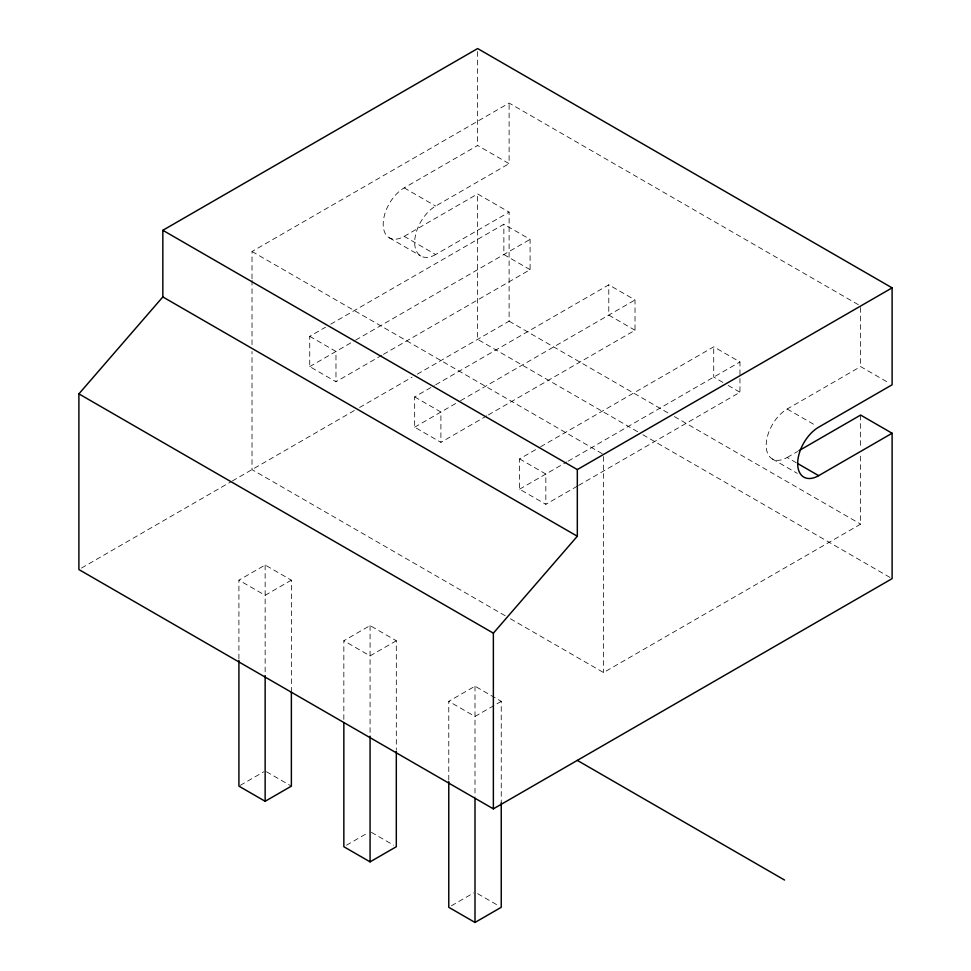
<?xml version="1.0" encoding="UTF-8"?>
<svg xmlns="http://www.w3.org/2000/svg" width="971" height="971" viewBox="0 0 971 971"><rect width="100%" height="100%" fill="white"/><g stroke="black" fill="none" stroke-linecap="round" stroke-linejoin="round"><path stroke-width="0.73" stroke-dasharray="4.86 3.64" d="M252.023 278.762L252.023 251.501L509.107 103.072L860.634 306.023M417.299 374.187L509.107 321.17L509.107 212.127L435.663 254.536L404.179 236.354A29.676 17.138 -60 0 1 383.193 224.24A29.676 17.138 -60 0 1 404.179 187.889L477.635 145.48L509.107 163.662L509.107 103.072M435.663 254.536A29.676 17.138 -60 0 1 414.666 242.41A29.676 17.138 -60 0 1 435.663 206.058L509.107 163.662M404.179 236.354L477.635 193.945L509.107 212.127M381.882 355.252L335.978 381.749L309.737 366.601L309.737 336.318L325.479 327.227M330.723 324.193L503.864 224.24L530.093 239.388L530.093 269.671L383.193 354.488M309.737 366.601L354.33 340.857M355.641 340.105L530.093 239.388M81.515 568.047L231.037 481.713M232.348 480.961L354.33 410.527M359.586 407.504L412.044 377.209M486.811 415.831L440.907 442.339L414.666 427.191L414.666 396.896L434.34 385.536M435.663 384.783L608.793 284.819L635.022 299.966L635.022 330.261L488.122 415.066M414.666 427.191L459.271 401.436M460.582 400.683L635.022 299.966M238.915 658.921L238.915 580.16L265.144 565.013L291.373 580.16L291.373 690.721M291.373 580.16L265.144 595.308L238.915 580.16M577.32 486.155L545.836 504.325L519.606 489.19L519.606 458.895L539.281 447.534M540.592 446.781L713.721 346.817L739.963 361.965L739.963 377.112M519.606 489.19L566.821 461.917M568.132 461.164L739.963 361.965M578.631 485.403L739.963 392.248L739.963 378.617M343.843 719.499L343.843 640.739L370.072 625.591L396.314 640.739L396.314 749.794M796.366 462.779L787.178 457.475A29.676 17.138 -60 0 1 766.192 445.361A29.676 17.138 -60 0 1 787.178 409.009L860.634 366.601L889.485 383.266M396.314 640.739L370.072 655.886L343.843 640.739M787.178 457.475L797.677 451.418M240.225 785.381L263.833 771.751M448.772 780.077L448.772 701.329L475.001 686.181L501.242 701.329L501.242 802.799M501.242 701.329L475.001 716.464L448.772 701.329M510.418 618.782L603.549 672.551L860.634 524.122L860.634 454.452M346.465 845.207L367.451 833.094M451.394 905.785L473.69 892.919M404.179 187.889L435.663 206.058M787.178 409.009L816.041 425.674M530.093 269.671L503.864 254.536L503.864 224.24M635.022 330.261L608.793 315.114L608.793 284.819M722.91 382.404L713.721 377.112L713.721 346.817M728.153 385.438L739.963 392.248M389.335 237.822L420.819 256.004M772.333 458.955L797.264 473.338M509.107 321.17L669.128 413.561M674.372 416.583L860.634 524.122M637.656 431.731L477.635 339.352L477.635 193.945M642.899 434.765L890.795 577.891M252.023 251.501L603.549 454.452L603.549 672.551M309.737 336.318L335.978 351.466L335.978 381.749M414.666 396.896L440.907 412.044L440.907 442.339M519.606 458.895L545.836 474.042L545.836 504.325M505.175 615.748L252.023 469.6L252.023 351.466M266.455 771.751L291.373 786.146M371.383 832.329L393.68 845.207M477.635 893.672L498.621 905.785M860.634 307.54L860.634 366.601M860.634 415.066L860.634 448.396M477.635 51.584L477.635 145.48M475.001 686.181L475.001 796.742M370.072 625.591L370.072 734.646M265.144 565.013L265.144 675.573M252.023 280.279L252.023 345.397"/><path stroke-width="1.46" d="M78.894 393.874L162.837 296.932L162.837 230.297L477.635 48.55L892.106 287.853L892.106 384.783L818.662 427.191A29.676 17.138 -60 0 0 797.677 463.543A29.676 17.138 -60 0 0 818.662 475.656L892.106 433.248L892.106 578.643L493.365 808.855L78.894 569.552L78.894 393.874L493.365 633.165L493.365 808.855M493.365 633.165L577.32 536.235L577.32 469.588L162.837 230.297M577.32 469.588L892.106 287.853M798.987 450.665L860.634 415.066L892.106 433.248M238.915 660.438L238.915 786.146L265.144 801.281L291.373 786.146L291.373 692.238M343.843 722.533L343.843 846.724L370.072 861.872L396.314 846.724L396.314 751.299M448.772 781.594L448.772 907.302L475.001 922.45L501.242 907.302L501.242 802.799M797.677 463.543L818.662 475.656M162.837 296.932L577.32 536.235M577.32 760.39L784.556 880.042M475.001 798.259L475.001 922.45M370.072 736.164L370.072 861.872M265.144 675.573L265.144 801.281"/></g></svg>
